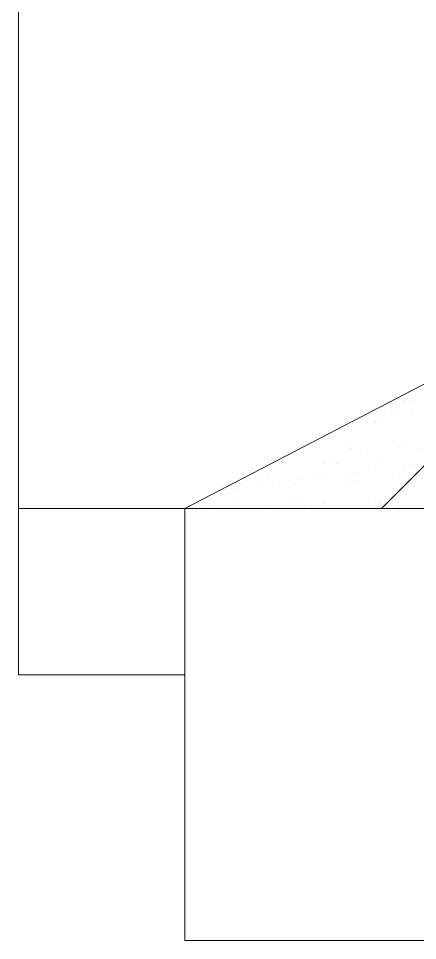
# Model space of a CAD drawing. Header units: inches. Extents: x -21163 to 11874, y -14995 to 6550.
# Drawn here: x -5645.6 to -5615.6, y -1306.4 to -1237 of the extents above; entities that cross this region are included whole.
import ezdxf

# ---------------------------------------------------------------- set-up
doc = ezdxf.new("R2010")
doc.units = ezdxf.units.IN
doc.header["$MEASUREMENT"] = 0
doc.layers.get('0').update_dxf_attribs({"color": 8})
doc.layers.add('doors_windows', color=8, linetype='Continuous', lineweight=5)
doc.layers.add('Wall2', color=8, linetype='Continuous', lineweight=5)

# ---------------------------------------------------------------- blocks, each defined once
blk = doc.blocks.new('dsgdf')
at = {"color": 0, "lineweight": 0}
for p, q in [((152256.703, 47631.547), (152161.703, 47631.547)), ((152161.703, 47631.547), (152161.703, 47599.047)), ((152161.703, 47611.547), (152149.203, 47611.547)), ((152161.703, 47599.047), (152256.703, 47599.047)), ((152190.453, 47584.047), (152161.703, 47599.047)), ((152166.305, 47598.923), (152166.305, 47598.923)), ((152171.249, 47598.914), (152171.249, 47598.914)), ((152176.192, 47598.905), (152176.192, 47598.905)), ((152163.551, 47598.45), (152163.551, 47598.45)), ((152163.85, 47598.82), (152163.85, 47598.82)), ((152165.636, 47598.497), (152165.636, 47598.497)), ((152167.911, 47598.839), (152167.911, 47598.839)), ((152169.705, 47598.322), (152169.705, 47598.322)), ((152170.579, 47598.488), (152170.579, 47598.488)), ((152172.199, 47598.685), (152172.199, 47598.685)), ((152175.523, 47598.479), (152175.523, 47598.479)), ((152176.057, 47598.376), (152176.057, 47598.376)), ((152176.349, 47598.645), (152176.349, 47598.645)), ((152176.354, 47598.632), (152176.354, 47598.632)), ((152165.346, 47597.524), (152165.346, 47597.524)), ((152165.897, 47597.249), (152165.897, 47597.249)), ((152166.172, 47597.415), (152166.172, 47597.415)), ((152167.462, 47597.245), (152167.462, 47597.245)), ((152168.323, 47597.056), (152168.323, 47597.056)), ((152169.619, 47596.961), (152169.619, 47596.961)), ((152170.052, 47597.196), (152170.052, 47597.196)), ((152170.445, 47596.852), (152170.445, 47596.852)), ((152174.113, 47597.216), (152174.113, 47597.216)), ((152174.477, 47596.929), (152174.477, 47596.929)), ((152178.401, 47597.061), (152178.401, 47597.061)), ((152167.433, 47596.483), (152167.433, 47596.483)), ((152168.031, 47596.788), (152168.031, 47596.788)), ((152171.736, 47596.682), (152171.736, 47596.682)), ((152172.377, 47596.474), (152172.377, 47596.474)), ((152173.892, 47596.399), (152173.892, 47596.399)), ((152174.718, 47596.29), (152174.718, 47596.29)), ((152176.009, 47596.12), (152176.009, 47596.12)), ((152177.32, 47596.465), (152177.32, 47596.465)), ((152172.099, 47595.626), (152172.099, 47595.626)), ((152173.096, 47595.663), (152173.096, 47595.663)), ((152176.254, 47595.573), (152176.254, 47595.573)), ((152178.165, 47595.836), (152178.165, 47595.836)), ((152178.991, 47595.727), (152178.991, 47595.727)), ((152169.967, 47594.939), (152169.967, 47594.939)), ((152172.803, 47595.395), (152172.803, 47595.395)), ((152174.91, 47594.93), (152174.91, 47594.93)), ((152174.013, 47594.157), (152174.013, 47594.157)), ((152174.241, 47594.503), (152174.241, 47594.503)), ((152177.868, 47594.27), (152177.868, 47594.27)), ((152179.185, 47594.494), (152179.185, 47594.494)), ((152177.575, 47594.002), (152177.575, 47594.002)), ((152178.301, 47594.002), (152178.301, 47594.002)), ((152175.995, 47592.554), (152175.995, 47592.554)), ((152176.038, 47592.49), (152176.038, 47592.49)), ((152176.154, 47592.514), (152176.154, 47592.514)), ((152176.701, 47591.918), (152176.701, 47591.918)), ((152177.528, 47591.81), (152177.528, 47591.81)), ((152178.818, 47591.64), (152178.818, 47591.64)), ((152178.201, 47590.944), (152178.201, 47590.944)), ((152178.572, 47590.946), (152178.572, 47590.946))]:
    blk.add_line(p, q, dxfattribs=at)
at = {"color": 0}
for p, q in [((152161.703, 47631.547), (152256.703, 47631.547)), ((152149.203, 47584.047), (152149.203, 47611.547)), ((152161.703, 47599.047), (152256.703, 47599.047)), ((152177.825, 47599.208), (152177.825, 47599.208))]:
    blk.add_line(p, q, dxfattribs=at)

msp = doc.modelspace()

# ---------------------------------------------------------------- linework, layer by layer
at = {"layer": 'Wall2', "ltscale": 100}
for points in [[(-5645.566, -1273.854), (-5645.566, -119.009)], [(-5618.294, -1273.854), (-5525.566, -1181.126)], [(-5525.566, -1273.854), (-5645.566, -1273.854)]]:
    msp.add_lwpolyline(points, dxfattribs=at)

# ---------------------------------------------------------------- block references
at = {"layer": 'doors_windows', "color": 8, "linetype": 'ByBlock', "lineweight": 9, "extrusion": (0, 0, -1), "zscale": -1, "rotation": 180}
msp.add_blockref('dsgdf', (157794.769, 46325.194), dxfattribs=at)

doc.saveas('drawing.dxf')
